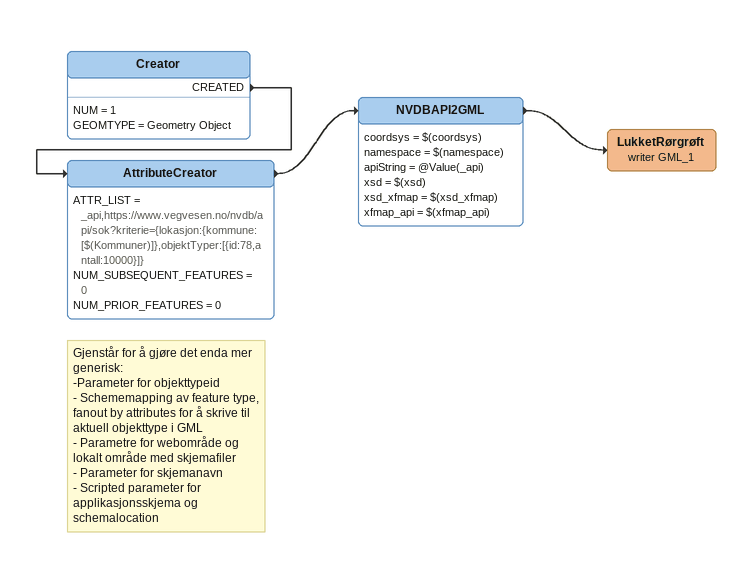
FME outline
Creator
    NUM = 1
    GEOMTYPE = Geometry Object
    CREATED -> AttributeCreator
Note: Gjenstår for å gjøre det enda mer generisk: / -Parameter for objekttypeid / - Schememapping av feature type, fanout by attributes for å skrive til aktuell objekttype i GML / - Parametre for webområde og lokalt område med skjemafiler / - Parameter for skjemanavn / - Scripted parameter for applikasjonsskjema og schemalocation
AttributeCreator
    ATTR_LIST = _api,https://www.vegvesen.no/nvdb/api/sok?kriterie={lokasjon:{kommune: [$(Kommuner)]},objektTyper:[{id:78,antall:10000}]}
    NUM_SUBSEQUENT_FEATURES = 0
    NUM_PRIOR_FEATURES = 0
    -> NVDBAPI2GML
NVDBAPI2GML
    coordsys = $(coordsys)
    namespace = $(namespace)
    apiString = @Value(_api)
    xsd = $(xsd)
    xsd_xfmap = $(xsd_xfmap)
    xfmap_api = $(xfmap_api)
    -> LukketRørgrøft (writer GML_1)
LukketRørgrøft (writer GML_1)
